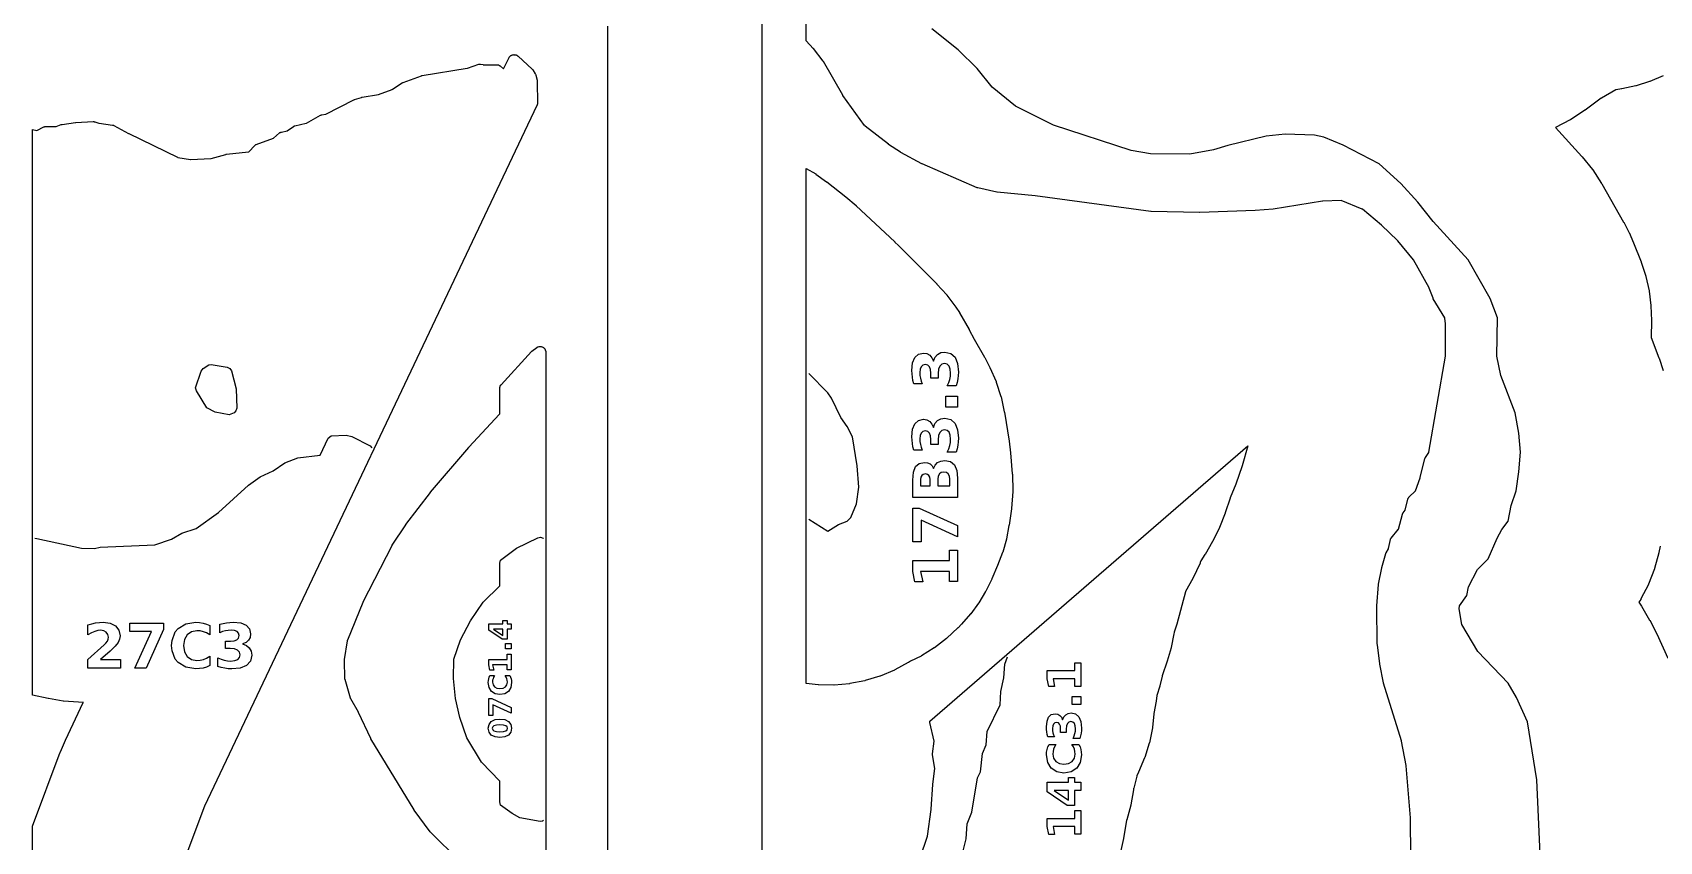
# Model space of a CAD drawing. Header units: millimetres. Extents: x 0 to 841, y 0 to 594.
# Drawn here: x 318.1 to 529.4, y 197.3 to 302.4 of the extents above; entities that cross this region are included whole.
import ezdxf

# ---------------------------------------------------------------- set-up
doc = ezdxf.new("R2010")
doc.units = ezdxf.units.MM
doc.layers.add('CUT', color=1, linetype='Continuous')
doc.layers.add('ENGRAVE', color=5, linetype='Continuous')

msp = doc.modelspace()

# ---------------------------------------------------------------- linework, layer by layer
at = {"layer": 'CUT'}
for points in [[(497.16, 190.41), (497.1, 200.36), (497.1, 200.38), (496.51, 207.16), (496.51, 207.18), (495.9, 210.36), (495.9, 210.39), (493.59, 217.87), (493.58, 217.92), (493.11, 220.37), (493.1, 220.4), (492.78, 222.87), (492.77, 222.93), (492.71, 227.87), (492.71, 227.92), (492.94, 230.69), (492.95, 230.74), (493.36, 232.85), (493.37, 232.89), (493.87, 234.71), (493.88, 234.75), (493.9, 234.79), (493.92, 234.83), (494.21, 235.35), (494.22, 235.36), (494.22, 235.37), (494.49, 236.53), (494.5, 236.58), (494.51, 236.62), (494.54, 236.66), (494.56, 236.7), (494.59, 236.74), (495.5, 237.85), (495.51, 237.86), (495.51, 237.87), (496.03, 239.83), (496.05, 239.89), (496.07, 239.94), (496.1, 239.98), (496.13, 240.03), (496.4, 240.35), (496.41, 240.36), (496.41, 240.37), (496.75, 241.79), (496.76, 241.83), (496.78, 241.88), (496.8, 241.92), (496.83, 241.96), (496.86, 242), (496.89, 242.03), (497.73, 242.85), (497.74, 242.86), (497.75, 242.87), (498.34, 244.55), (498.35, 244.58), (498.96, 247.05), (498.98, 247.1), (499, 247.16), (499.03, 247.2), (499.46, 247.86), (499.47, 247.88), (499.47, 247.89), (501.62, 260.35), (501.62, 260.36), (501.62, 260.37), (501.62, 264.54), (501.62, 264.57), (501.54, 265.32), (501.54, 265.34), (501.54, 265.35), (500.05, 267.82), (500.03, 267.86), (500.01, 267.9), (499.51, 269.19), (499.49, 269.22), (497.49, 272.86), (497.48, 272.87), (497.47, 272.88), (495.42, 275.36), (495.4, 275.38), (493.34, 277.37), (493.33, 277.38), (490.85, 279.46), (490.84, 279.46), (490.83, 279.47), (488.1, 280.59), (488.08, 280.6), (488.07, 280.6), (485.7, 280.49), (485.67, 280.49), (479.27, 279.48), (479.24, 279.48), (476.93, 279.3), (476.91, 279.29), (469.73, 279.01), (469.7, 279.01), (463.41, 279.14), (463.36, 279.15), (448.35, 281.2), (448.34, 281.2), (443.42, 281.66), (443.36, 281.67), (440.89, 282.22), (440.84, 282.24), (440.8, 282.25), (433.67, 285.34), (433.63, 285.36), (430.89, 286.84), (430.85, 286.86), (429.31, 287.87), (429.28, 287.89), (426.28, 290.25), (426.25, 290.28), (426.22, 290.31), (426.19, 290.35), (423.38, 294.24), (423.35, 294.28), (420.83, 298.65), (420.82, 298.68), (419.55, 300.33), (419.53, 300.35), (418.62, 301.31), (418.62, 373.19)], [(412.84, 316.58), (412.84, 142.06)], [(392.84, 144.92), (392.84, 303.24)], [(318.12, 142.46), (318.12, 199.32), (321.73, 208.92), (321.74, 208.94), (322.39, 210.47), (322.4, 210.48), (324.72, 215.38), (324.73, 215.39), (324.71, 215.39), (324.11, 215.41), (324.09, 215.41), (322.15, 215.54), (322.1, 215.55), (320.18, 215.87), (320.15, 215.87), (318.12, 216.32), (318.12, 289.81), (318.68, 289.67), (318.68, 289.67), (318.69, 289.67), (318.7, 289.67), (319.6, 290.14), (319.65, 290.16), (319.69, 290.17), (319.74, 290.18), (319.78, 290.19), (319.83, 290.19), (321.18, 290.2), (321.19, 290.2), (321.2, 290.2), (321.86, 290.44), (321.91, 290.46), (321.96, 290.47), (323.7, 290.7), (323.74, 290.71), (326.02, 290.83), (326.07, 290.83), (326.11, 290.83), (326.15, 290.82), (326.2, 290.81), (326.75, 290.64), (326.76, 290.63), (326.77, 290.63), (328.52, 290.39), (328.57, 290.38), (328.61, 290.37), (328.66, 290.36), (328.7, 290.33), (330.6, 289.28), (330.62, 289.27), (336.97, 286.2), (336.98, 286.19), (336.99, 286.19), (338.66, 285.91), (338.67, 285.9), (338.68, 285.9), (341.3, 286.06), (341.31, 286.06), (341.33, 286.06), (343.25, 286.58), (343.29, 286.59), (343.32, 286.59), (346.18, 286.91), (346.19, 286.92), (346.2, 286.92), (347.01, 287.75), (347.05, 287.78), (347.1, 287.82), (347.14, 287.84), (347.19, 287.87), (349.4, 288.68), (349.41, 288.68), (349.42, 288.69), (350.22, 289.37), (350.26, 289.4), (350.3, 289.42), (350.35, 289.44), (350.39, 289.46), (350.44, 289.47), (351.18, 289.63), (351.19, 289.63), (351.2, 289.64), (352.03, 290.21), (352.07, 290.23), (352.11, 290.25), (352.15, 290.27), (352.2, 290.28), (353.68, 290.64), (353.69, 290.64), (353.7, 290.65), (355.53, 291.65), (355.58, 291.67), (355.62, 291.69), (355.67, 291.7), (356.2, 291.81), (356.21, 291.81), (356.22, 291.82), (359.86, 293.66), (359.9, 293.68), (359.94, 293.69), (360.85, 293.98), (360.88, 293.99), (360.92, 294), (363.05, 294.34), (363.06, 294.34), (363.07, 294.34), (364.83, 295.02), (364.85, 295.03), (364.86, 295.04), (366.15, 295.87), (366.2, 295.9), (366.25, 295.92), (368.65, 296.79), (368.69, 296.81), (368.74, 296.82), (374.58, 297.76), (374.59, 297.76), (374.6, 297.77), (376.07, 298.28), (376.12, 298.29), (376.17, 298.3), (376.22, 298.3), (376.27, 298.3), (376.32, 298.29), (376.65, 298.24), (376.66, 298.23), (376.67, 298.23), (378.43, 298.23), (378.48, 298.23), (378.53, 298.22), (378.58, 298.21), (378.63, 298.19), (378.78, 298.12), (378.83, 298.1), (378.87, 298.07), (378.92, 298.04), (379.29, 297.69), (379.3, 297.68), (379.31, 297.69), (380.02, 299.16), (380.04, 299.21), (380.07, 299.25), (380.1, 299.28), (380.14, 299.32), (380.21, 299.38), (380.25, 299.41), (380.29, 299.44), (380.33, 299.46), (380.38, 299.48), (380.45, 299.51), (380.5, 299.52), (380.54, 299.53), (380.58, 299.53), (380.63, 299.54), (380.67, 299.53), (380.81, 299.52), (380.86, 299.51), (380.9, 299.5), (380.94, 299.49), (380.98, 299.47), (381.02, 299.45), (381.13, 299.38), (381.17, 299.35), (381.21, 299.32), (383, 297.64), (383.04, 297.6), (383.08, 297.55), (383.42, 297.03), (383.45, 296.98), (383.47, 296.93), (383.49, 296.88), (383.66, 296.2), (383.67, 296.16), (383.68, 296.12), (383.68, 296.08), (383.69, 293.16), (383.69, 293.11), (383.68, 293.07), (383.67, 293.02), (383.66, 292.98), (383.64, 292.94), (340.46, 201.91), (340.45, 201.89), (327.2, 166.62)], [(529.88, 296.76), (528.18, 296.05), (528.13, 296.03), (526.38, 295.49), (526.33, 295.48), (524.52, 295.1), (524.5, 295.1), (523.78, 294.98), (523.77, 294.98), (523.76, 294.97), (521.89, 293.89), (521.87, 293.88), (519.76, 292.31), (519.74, 292.3), (517.87, 291.07), (517.82, 291.05), (515.94, 290.09), (515.93, 290.09), (515.94, 290.08), (519.36, 286.3), (519.38, 286.28), (520.72, 284.63), (520.76, 284.59), (521.91, 282.8), (521.93, 282.77), (524.77, 277.79), (524.78, 277.78), (525.46, 276.48), (525.48, 276.44), (526.06, 275.09), (526.07, 275.08), (527.03, 272.6), (527.04, 272.57), (527.64, 270.76), (527.65, 270.72), (528.07, 268.87), (528.08, 268.82), (528.32, 266.94), (528.32, 266.89), (528.38, 264.99), (528.38, 264.96), (528.34, 262.83), (528.34, 262.81), (528.34, 262.8), (529.36, 260.13), (529.37, 260.11), (529.91, 258.48)], [(373.57, 194.79), (369.83, 198.51), (369.8, 198.54), (369.78, 198.57), (367.71, 201.38), (367.68, 201.42), (362.07, 210.64), (362.04, 210.68), (360.45, 214.08), (360.44, 214.1), (359.46, 215.83), (359.44, 215.88), (359.42, 215.94), (358.71, 218.37), (358.7, 218.41), (358.69, 218.45), (358.69, 218.49), (358.63, 220.84), (358.63, 220.89), (358.63, 220.94), (359.03, 223.4), (359.04, 223.46), (359.06, 223.51), (361.05, 228.41), (361.07, 228.45), (364.81, 235.77), (364.84, 235.82), (366.59, 238.47), (366.61, 238.49), (369.8, 242.66), (369.82, 242.68), (374.78, 248.51), (374.8, 248.53), (378.79, 252.84), (378.8, 252.85), (378.8, 252.86), (378.8, 256.17), (378.8, 256.23), (378.81, 256.29), (378.85, 256.44), (378.86, 256.49), (378.88, 256.54), (378.91, 256.58), (378.93, 256.62), (378.97, 256.66), (382.92, 260.97), (382.95, 261), (382.99, 261.03), (383.62, 261.5), (383.67, 261.53), (383.71, 261.55), (383.76, 261.57), (383.81, 261.59), (383.94, 261.62), (383.98, 261.63), (383.98, 261.63), (384.03, 261.63), (384.08, 261.63), (384.13, 261.63), (384.18, 261.62), (384.29, 261.59), (384.33, 261.57), (384.38, 261.55), (384.42, 261.53), (384.46, 261.5), (384.5, 261.47), (384.57, 261.4), (384.61, 261.37), (384.64, 261.32), (384.67, 261.28), (384.7, 261.23), (384.71, 261.18), (384.78, 260.97), (384.79, 260.92), (384.8, 260.87), (384.8, 260.82), (384.8, 188.42)], [(433.42, 195.21), (434.35, 197.99), (434.36, 198), (434.36, 198.01), (434.85, 201.48), (434.85, 201.5), (435.04, 204.73), (435.05, 204.78), (435.33, 206.78), (435.33, 206.79), (435.33, 206.81), (435.01, 208.56), (435, 208.61), (435, 208.66), (435.01, 208.71), (435.22, 210.33), (435.22, 210.34), (435.22, 210.36), (434.66, 212.77), (434.65, 212.83), (434.65, 212.88), (434.65, 212.93), (475.94, 248.71), (475.23, 246.13), (475.22, 246.1), (474.41, 243.75), (474.4, 243.72), (473.66, 241.95), (473.65, 241.93), (473.02, 240.01), (473.01, 239.98), (472.3, 238.12), (472.28, 238.07), (471.37, 236.29), (471.36, 236.27), (470.41, 234.61), (470.39, 234.59), (469.87, 233.78), (469.86, 233.77), (469.86, 233.76), (469.78, 233.54), (469.76, 233.48), (468.81, 231.49), (468.8, 231.47), (467.87, 229.79), (467.87, 229.77), (467.86, 229.76), (466.73, 225.56), (466.72, 225.54), (466.39, 224.49), (466.39, 224.48), (466.39, 224.47), (466.36, 224.29), (466.36, 224.27), (466.01, 222.52), (466, 222.47), (465.5, 220.76), (465.49, 220.74), (464.83, 218.83), (464.82, 218.8), (464.53, 217.52), (464.52, 217.48), (464.14, 216.26), (464.14, 216.25), (464.14, 216.24), (464.07, 215.59), (464.06, 215.55), (463.75, 213.94), (463.74, 213.91), (463.57, 212.12), (463.56, 212.07), (463.17, 210.14), (463.16, 210.09), (462.57, 208.21), (462.56, 208.16), (461.78, 206.33), (461.77, 206.31), (461.54, 205.83), (461.54, 205.82), (461.53, 205.81), (461.15, 204.22), (461.13, 204.18), (461.1, 204.07), (461.09, 204.06), (461.09, 204.05), (461.09, 204.02), (460.76, 202.08), (460.75, 202.03), (460.23, 200.13), (460.22, 200.11), (460.22, 200.09), (459.8, 197.71), (459.8, 197.68), (459.36, 195.77)], [(529.51, 235.68), (529.34, 234.86), (529.33, 234.83), (528.79, 232.77), (528.77, 232.72), (528.01, 230.75), (527.98, 230.7), (527.01, 228.82), (526.98, 228.77), (526.75, 228.42), (526.74, 228.41), (526.75, 228.4), (527.08, 227.9), (527.1, 227.88), (528.14, 226.07), (528.16, 226.05), (529.06, 224.3), (529.07, 224.28), (530.5, 221.13)]]:
    msp.add_lwpolyline(points, dxfattribs=at)
msp.add_lwpolyline([(419.84, 284.04), (419.87, 284.02), (421.26, 283.02), (421.28, 283.01), (423.75, 281.07), (423.76, 281.05), (425.08, 279.92), (425.1, 279.9), (430.1, 275.2), (430.11, 275.19), (430.57, 274.74), (430.58, 274.74), (435.55, 269.75), (435.57, 269.73), (436.85, 268.31), (436.88, 268.27), (438.02, 266.73), (438.04, 266.71), (438.5, 266.03), (438.51, 266), (439.77, 263.82), (439.79, 263.8), (440.4, 262.56), (440.41, 262.55), (441.78, 260.24), (441.79, 260.21), (442.46, 258.89), (442.47, 258.87), (443.27, 257.05), (443.29, 257), (443.9, 255.11), (443.91, 255.07), (444.33, 253.12), (444.34, 253.09), (444.95, 249.32), (444.95, 249.3), (445.14, 247.82), (445.14, 247.8), (445.37, 245.07), (445.38, 245.05), (445.44, 242.83), (445.44, 242.77), (445.25, 240.56), (445.25, 240.54), (444.95, 238.39), (444.94, 238.37), (444.61, 236.62), (444.6, 236.58), (444.12, 234.88), (444.11, 234.84), (443.47, 233.18), (443.46, 233.16), (442.71, 231.43), (442.7, 231.41), (441.93, 229.85), (441.91, 229.81), (441.02, 228.33), (440.99, 228.29), (439.97, 226.9), (439.94, 226.87), (438.79, 225.56), (438.78, 225.55), (438.32, 225.08), (438.31, 225.06), (436.87, 223.71), (436.83, 223.68), (435.28, 222.49), (435.24, 222.46), (433.57, 221.43), (433.53, 221.41), (432.17, 220.74), (432.15, 220.73), (431.88, 220.57), (431.86, 220.56), (430.11, 219.6), (430.06, 219.58), (428.23, 218.81), (428.18, 218.79), (426.28, 218.21), (426.23, 218.2), (424.28, 217.82), (424.23, 217.81), (422.25, 217.63), (422.2, 217.63), (420.21, 217.65), (420.16, 217.65), (418.62, 217.82), (418.62, 284.76), (419.84, 284.04)], close=True, dxfattribs=at)
at = {"layer": 'ENGRAVE'}
for points in [[(513.96, 194.7), (513.5, 205.34), (512.29, 212.86), (510.85, 216.03), (509.79, 217.86), (505.85, 222.01), (503.77, 225.5), (503.41, 227.54), (503.44, 227.92), (504.41, 229.29), (504.61, 230.39), (505.78, 232.65), (507.18, 234.02), (508.36, 236.73), (508.95, 237.86), (509.76, 238.94), (510.18, 240.96), (510.82, 242.86), (511.15, 245.35), (511.39, 247.88), (511.17, 250.38), (510.67, 253.02), (508.83, 257.86), (508.29, 260.36), (508.38, 265.36), (507.42, 267.86), (504.56, 272.86), (500.04, 277.84), (498.05, 280.37), (495.83, 282.79), (493.02, 285.36), (488.36, 287.79), (485.84, 288.83), (484.64, 289.07), (480.82, 289.2), (478.32, 288.93), (473.36, 287.75), (471.48, 287.16), (468.41, 286.61), (463.34, 286.65), (460.79, 287.07), (450.73, 290.38), (445.78, 292.86), (442.74, 295.3), (440.82, 297.74), (438.36, 300.18), (434.93, 302.88)], [(343.39, 258.93), (343.77, 258.75), (343.96, 258.46), (344.59, 256.1), (344.65, 253.61), (344.51, 253.24), (344.33, 253), (343.65, 252.76), (341.84, 253.07), (340.75, 253.66), (339.4, 255.88), (339.3, 256.23), (340.02, 258.43), (340.29, 258.78), (341.02, 259.22), (341.31, 259.28), (343.39, 258.93)], [(418.93, 239.2), (421.41, 237.61), (422.82, 238.48), (423.91, 238.94), (424.38, 239.42), (425.14, 241.18), (425.45, 243.35), (425.21, 246.1), (424.6, 249.89), (423.92, 251.23), (423.12, 252.39), (421.87, 254.91), (421.4, 255.62), (418.93, 258.1)], [(318.42, 236.7), (318.69, 236.68), (324.47, 235.4), (326.19, 235.37), (326.91, 235.56), (334.01, 235.87), (336.19, 236.57), (337.51, 237.36), (339.39, 237.99), (342.29, 240.05), (346.16, 243.59), (347.69, 244.68), (349.36, 245.48), (350.88, 246.49), (352.57, 247.17), (355.46, 247.48), (356.52, 249.71), (356.93, 250.03), (358.86, 250.09), (359.59, 249.93), (361.96, 248.7), (362.2, 248.44)], [(384.5, 200.06), (384.35, 199.96), (384.07, 199.9), (381.4, 200.39), (380.42, 200.93), (378.92, 202.04), (378.8, 202.45), (378.8, 205.13), (376.45, 207.61), (374.53, 210.79), (373.61, 213.42), (373.04, 215.91), (372.8, 218.49), (372.83, 221), (373.71, 223.51), (375.02, 225.99), (376.63, 228.39), (378.8, 230.52), (378.8, 233.46), (378.92, 233.87), (380.99, 235.41), (383.75, 236.78)], [(383.75, 236.78), (384.11, 236.84), (384.46, 236.72), (384.5, 236.68)], [(438.94, 195.92), (439.36, 197.64), (439.5, 199.61), (440.1, 201.14), (440.87, 205.57), (441.23, 206.37), (441.51, 208.75), (441.96, 209.86), (442.12, 211.62), (443.78, 215.05), (443.87, 216.82), (444.29, 218.56), (444.4, 220.36), (444.76, 221.29)]]:
    msp.add_lwpolyline(points, dxfattribs=at)
for points in [[(435.12, 259.7), (435.33, 260.21), (435.65, 260.59), (436.08, 260.82), (436.61, 260.9), (437.38, 260.73), (437.93, 260.23), (438.27, 259.42), (438.38, 258.3), (438.36, 257.85), (438.31, 257.4), (438.22, 256.95), (438.09, 256.5), (436.93, 256.5), (437.12, 256.92), (437.25, 257.34), (437.33, 257.75), (437.36, 258.16), (437.31, 258.69), (437.15, 259.08), (436.9, 259.32), (436.56, 259.4), (436.21, 259.31), (435.95, 259.07), (435.8, 258.66), (435.75, 258.11), (435.75, 257.5), (434.78, 257.5), (434.78, 258.14), (434.74, 258.63), (434.6, 258.98), (434.38, 259.19), (434.06, 259.26), (433.76, 259.19), (433.54, 258.99), (433.4, 258.66), (433.36, 258.23), (433.38, 257.86), (433.44, 257.49), (433.54, 257.12), (433.68, 256.75), (432.58, 256.75), (432.47, 257.2), (432.39, 257.64), (432.35, 258.07), (432.33, 258.5), (432.42, 259.49), (432.7, 260.2), (433.17, 260.62), (433.83, 260.76), (434.29, 260.69), (434.66, 260.49), (434.94, 260.16), (435.12, 259.7)], [(436.76, 253.75), (436.76, 255.15), (438.27, 255.15), (438.27, 253.75), (436.76, 253.75)], [(435.12, 251.09), (435.33, 251.61), (435.65, 251.99), (436.08, 252.22), (436.61, 252.29), (437.38, 252.13), (437.93, 251.63), (438.27, 250.81), (438.38, 249.69), (438.36, 249.24), (438.31, 248.79), (438.22, 248.34), (438.09, 247.9), (436.93, 247.9), (437.12, 248.32), (437.25, 248.74), (437.33, 249.15), (437.36, 249.56), (437.31, 250.08), (437.15, 250.47), (436.9, 250.71), (436.56, 250.79), (436.21, 250.71), (435.95, 250.46), (435.8, 250.06), (435.75, 249.5), (435.75, 248.9), (434.78, 248.9), (434.78, 249.53), (434.74, 250.03), (434.6, 250.38), (434.38, 250.58), (434.06, 250.65), (433.76, 250.59), (433.54, 250.38), (433.4, 250.06), (433.36, 249.62), (433.38, 249.26), (433.44, 248.89), (433.54, 248.52), (433.68, 248.15), (432.58, 248.15), (432.47, 248.59), (432.39, 249.03), (432.35, 249.47), (432.33, 249.89), (432.42, 250.88), (432.7, 251.59), (433.17, 252.02), (433.83, 252.16), (434.29, 252.09), (434.66, 251.89), (434.94, 251.55), (435.12, 251.09)], [(435.15, 245.79), (435.35, 246.22), (435.67, 246.54), (436.09, 246.73), (436.6, 246.8), (437.33, 246.66), (437.85, 246.23), (438.16, 245.51), (438.27, 244.5), (438.27, 242), (432.44, 242), (432.44, 244.26), (432.53, 245.31), (432.8, 246.02), (433.28, 246.43), (433.98, 246.56), (434.37, 246.51), (434.7, 246.36), (434.96, 246.12), (435.15, 245.79)], [(437.24, 244.39), (437.2, 244.78), (437.05, 245.07), (436.81, 245.24), (436.48, 245.3), (436.14, 245.24), (435.91, 245.07), (435.76, 244.79), (435.72, 244.39), (435.72, 243.51), (437.24, 243.51), (437.24, 244.39)], [(434.69, 244.34), (434.66, 244.65), (434.54, 244.88), (434.34, 245.01), (434.08, 245.06), (433.81, 245.01), (433.62, 244.88), (433.5, 244.65), (433.46, 244.34), (433.46, 243.51), (434.69, 243.51), (434.69, 244.34)], [(432.44, 236.24), (432.44, 240.63), (433.28, 240.63), (438.27, 238.36), (438.27, 236.89), (433.54, 239.04), (433.54, 236.24), (432.44, 236.24)], [(437.23, 231.07), (437.23, 232.4), (433.46, 232.4), (433.74, 231.04), (432.72, 231.04), (432.44, 232.39), (432.44, 233.82), (437.23, 233.82), (437.23, 235.15), (438.27, 235.15), (438.27, 231.07), (437.23, 231.07)], [(326.96, 220.96), (329.53, 220.96), (329.53, 219.85), (325.29, 219.85), (325.29, 220.96), (327.42, 222.84), (327.66, 223.09), (327.84, 223.34), (327.94, 223.59), (327.97, 223.85), (327.91, 224.22), (327.7, 224.51), (327.38, 224.7), (326.97, 224.76), (326.6, 224.73), (326.2, 224.61), (325.77, 224.43), (325.3, 224.17), (325.3, 225.45), (325.81, 225.59), (326.31, 225.7), (326.8, 225.77), (327.28, 225.79), (328.21, 225.67), (328.91, 225.33), (329.34, 224.78), (329.49, 224.04), (329.43, 223.58), (329.24, 223.16), (328.86, 222.67), (328.21, 222.05), (326.96, 220.96)], [(330.76, 225.69), (335.15, 225.69), (335.15, 224.84), (332.88, 219.85), (331.41, 219.85), (333.56, 224.58), (330.76, 224.58), (330.76, 225.69)], [(341.15, 220.17), (340.72, 219.98), (340.28, 219.85), (339.82, 219.77), (339.35, 219.74), (338.04, 219.94), (337.04, 220.55), (336.66, 221), (336.24, 222.1), (336.19, 222.76), (336.24, 223.43), (336.66, 224.53), (337.04, 224.98), (338.04, 225.59), (339.35, 225.79), (339.82, 225.76), (340.28, 225.68), (340.72, 225.54), (341.15, 225.36), (341.15, 224.15), (340.73, 224.4), (340.32, 224.57), (339.91, 224.67), (339.47, 224.7), (338.75, 224.57), (338.2, 224.18), (337.86, 223.57), (337.74, 222.76), (337.86, 221.96), (338.2, 221.34), (338.75, 220.96), (339.47, 220.83), (339.91, 220.86), (340.32, 220.96), (340.73, 221.13), (341.15, 221.38), (341.15, 220.17)], [(345.38, 223), (345.9, 222.79), (346.28, 222.47), (346.51, 222.04), (346.59, 221.51), (346.42, 220.75), (345.92, 220.19), (345.11, 219.85), (343.99, 219.74), (343.54, 219.76), (343.09, 219.81), (342.64, 219.9), (342.19, 220.03), (342.19, 221.19), (342.61, 221), (343.03, 220.87), (343.44, 220.79), (343.85, 220.76), (344.38, 220.81), (344.77, 220.97), (345.01, 221.22), (345.08, 221.56), (345, 221.91), (344.76, 222.17), (344.35, 222.32), (343.79, 222.37), (343.19, 222.37), (343.19, 223.34), (343.83, 223.34), (344.32, 223.39), (344.67, 223.52), (344.88, 223.74), (344.95, 224.06), (344.88, 224.36), (344.68, 224.58), (344.35, 224.72), (343.92, 224.76), (343.55, 224.74), (343.18, 224.68), (342.81, 224.58), (342.44, 224.44), (342.44, 225.54), (342.89, 225.65), (343.33, 225.73), (343.76, 225.77), (344.19, 225.79), (345.18, 225.7), (345.89, 225.42), (346.31, 224.95), (346.45, 224.29), (346.38, 223.83), (346.18, 223.46), (345.85, 223.18), (345.38, 223)], [(377.37, 224.78), (377.37, 225.61), (379.21, 225.61), (379.21, 226.03), (379.75, 226.03), (379.75, 225.61), (380.29, 225.61), (380.29, 224.9), (379.75, 224.9), (379.75, 223.61), (379.11, 223.61), (377.37, 224.78)], [(377.99, 224.9), (379.21, 224.08), (379.21, 224.9), (377.99, 224.9)], [(379.53, 222.32), (379.53, 223.02), (380.29, 223.02), (380.29, 222.32), (379.53, 222.32)], [(379.77, 219.6), (379.77, 220.26), (377.88, 220.26), (378.02, 219.58), (377.51, 219.58), (377.37, 220.26), (377.37, 220.97), (379.77, 220.97), (379.77, 221.63), (380.29, 221.63), (380.29, 219.6), (379.77, 219.6)], [(453.49, 217.46), (453.49, 218.46), (450.66, 218.46), (450.87, 217.44), (450.1, 217.44), (449.89, 218.45), (449.89, 219.53), (453.49, 219.53), (453.49, 220.52), (454.27, 220.52), (454.27, 217.46), (453.49, 217.46)], [(380.13, 218.87), (380.22, 218.66), (380.29, 218.44), (380.33, 218.21), (380.34, 217.97), (380.24, 217.32), (379.94, 216.82), (379.46, 216.5), (378.83, 216.39), (378.2, 216.5), (377.72, 216.82), (377.42, 217.32), (377.32, 217.97), (377.33, 218.21), (377.37, 218.44), (377.44, 218.66), (377.53, 218.87), (378.14, 218.87), (378.01, 218.66), (377.93, 218.46), (377.88, 218.25), (377.86, 218.03), (377.93, 217.67), (378.12, 217.4), (378.43, 217.23), (378.83, 217.17), (379.23, 217.23), (379.54, 217.4), (379.73, 217.67), (379.8, 218.03), (379.78, 218.25), (379.73, 218.46), (379.65, 218.66), (379.52, 218.87), (380.13, 218.87)], [(377.37, 213.68), (377.37, 215.87), (377.79, 215.87), (380.29, 214.74), (380.29, 214), (377.92, 215.08), (377.92, 213.68), (377.37, 213.68)], [(453.13, 215.09), (453.13, 216.15), (454.27, 216.15), (454.27, 215.09), (453.13, 215.09)], [(451.91, 213.1), (452.06, 213.49), (452.31, 213.77), (452.63, 213.95), (453.02, 214.01), (453.6, 213.88), (454.01, 213.51), (454.27, 212.89), (454.35, 212.05), (454.34, 211.72), (454.3, 211.38), (454.23, 211.04), (454.13, 210.71), (453.26, 210.71), (453.4, 211.02), (453.5, 211.34), (453.56, 211.65), (453.58, 211.95), (453.55, 212.35), (453.43, 212.64), (453.24, 212.82), (452.98, 212.88), (452.72, 212.82), (452.53, 212.63), (452.42, 212.33), (452.38, 211.91), (452.38, 211.46), (451.65, 211.46), (451.65, 211.93), (451.62, 212.3), (451.52, 212.57), (451.35, 212.72), (451.11, 212.77), (450.89, 212.72), (450.72, 212.57), (450.62, 212.33), (450.58, 212), (450.6, 211.73), (450.65, 211.45), (450.72, 211.17), (450.83, 210.9), (450, 210.9), (449.92, 211.23), (449.86, 211.56), (449.83, 211.88), (449.81, 212.2), (449.88, 212.95), (450.09, 213.48), (450.44, 213.8), (450.94, 213.9), (451.28, 213.85), (451.56, 213.7), (451.77, 213.45), (451.91, 213.1)], [(378.83, 213.22), (379.47, 213.14), (379.95, 212.9), (380.24, 212.53), (380.34, 212.02), (380.24, 211.51), (379.95, 211.13), (379.47, 210.89), (378.83, 210.82), (378.19, 210.89), (377.71, 211.13), (377.42, 211.51), (377.32, 212.02), (377.42, 212.53), (377.71, 212.9), (378.19, 213.14), (378.83, 213.22)], [(378.82, 212.46), (378.36, 212.44), (378.05, 212.36), (377.89, 212.22), (377.83, 212.02), (377.89, 211.81), (378.05, 211.67), (378.36, 211.59), (378.82, 211.57), (379.3, 211.59), (379.6, 211.67), (379.77, 211.81), (379.83, 212.02), (379.77, 212.22), (379.6, 212.36), (379.3, 212.44), (378.82, 212.46)], [(454.03, 209.92), (454.17, 209.61), (454.27, 209.28), (454.33, 208.93), (454.35, 208.57), (454.2, 207.59), (453.74, 206.84), (453.02, 206.36), (452.08, 206.2), (451.14, 206.36), (450.42, 206.84), (449.97, 207.59), (449.81, 208.57), (449.83, 208.93), (449.9, 209.28), (450, 209.61), (450.14, 209.92), (451.04, 209.92), (450.86, 209.61), (450.73, 209.31), (450.66, 208.99), (450.63, 208.66), (450.73, 208.13), (451.02, 207.71), (451.48, 207.46), (452.08, 207.37), (452.69, 207.46), (453.15, 207.71), (453.44, 208.13), (453.53, 208.66), (453.51, 208.99), (453.44, 209.31), (453.31, 209.61), (453.12, 209.92), (454.03, 209.92)], [(449.89, 203.75), (449.89, 205.01), (452.65, 205.01), (452.65, 205.63), (453.47, 205.63), (453.47, 205.01), (454.27, 205.01), (454.27, 203.94), (453.47, 203.94), (453.47, 202), (452.5, 202), (449.89, 203.75)], [(450.82, 203.94), (452.65, 202.7), (452.65, 203.94), (450.82, 203.94)], [(453.49, 198.26), (453.49, 199.25), (450.66, 199.25), (450.87, 198.23), (450.1, 198.23), (449.89, 199.25), (449.89, 200.32), (453.49, 200.32), (453.49, 201.32), (454.27, 201.32), (454.27, 198.26), (453.49, 198.26)]]:
    msp.add_lwpolyline(points, close=True, dxfattribs=at)

doc.saveas('drawing.dxf')
